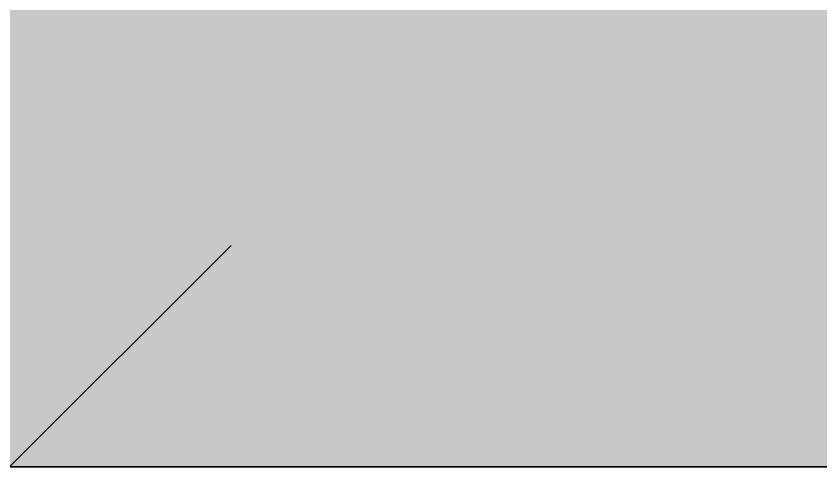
# Model space of a CAD drawing. Header units: millimetres. Extents: x 180139 to 245212, y -4005 to 9345.
# Drawn here: x 184971.8 to 185443.5, y -1233 to -968.5 of the extents above; entities that cross this region are included whole.
import ezdxf

# ---------------------------------------------------------------- set-up
doc = ezdxf.new("R2010")
doc.units = ezdxf.units.MM
for name, color, linetype, lineweight in [('A-FLOR-1', 7, 'Continuous', 35), ('A-FLOR-PATT-1', 7, 'Continuous', 9), ('G-ANNO-DIMS', 7, 'Continuous', 9)]:
    doc.layers.add(name, color=color, linetype=linetype, lineweight=lineweight)
pattern_1 = [(50, (193345.21, 3664.97), (182.1847, -15.939), [19.05, -209.55]), (355, (193345.21, 3664.97), (-35.2424, 191.0566), [15.24, -167.64]), (100.451, (193360.4, 3663.64), (146.9425, 175.1167), [16.19, -178.09]), (46.184, (193345.21, 3715.77), (271.079, -42.0433), [28.575, -314.325]), (96.636, (193367.8, 3712.26), (237.4025, 247.427), [24.285, -267.135]), (351.184, (193345.2, 3715.77), (237.4046, 247.425), [22.86, -251.46]), (21, (193370.61, 3703.07), (151.6149, -102.2655), [19.05, -209.55]), (326, (193370.61, 3703.07), (61.8024, 184.1877), [15.24, -167.64]), (71.451, (193383.25, 3694.55), (213.417, 81.9214), [16.19, -178.09]), (37.5, (193345.214, 3664.97), (3.08832, 84.55508), [8.382, -157.226, 8.382, -161.798, -168.275]), (37.5, (193345.214, 3664.97), (3.08832, 84.55508), [-335.788, 8.382, -159.893]), (7.5, (193345.21, 3664.97), (66.81944, 100.18075), [8.382, -88.646, 8.382, -153.416, -64.135]), (7.5, (193345.21, 3664.97), (66.81944, 100.18075), [-258.826, 8.382, -55.753]), (327.5, (193288.57, 3664.97), (135.5905, -5.7289), [8.382, -55.118, 8.382, -189.738, -262.89]), (327.5, (193288.57, 3664.97), (135.5905, -5.7289), [-261.62, 8.382, -254.508]), (317.5, (193263.17, 3664.97), (148.1289, 25.4268), [8.382, -74.168, 8.382, -123.19, -186.69]), (317.5, (193263.17, 3664.97), (148.1289, 25.4268), [-214.122, 8.382, -178.308])]

# ---------------------------------------------------------------- blocks, each defined once
blk = doc.blocks.new('Výškové kóty - Horní-314756-A')
at = {"layer": 'G-ANNO-DIMS'}
blk.add_line((190378.56, 6444.03), (190508.56, 6574.03), dxfattribs=at)

msp = doc.modelspace()

# ---------------------------------------------------------------- hatches: boundary and pattern name
at = {"layer": 'A-FLOR-PATT-1'}
h = msp.add_hatch(dxfattribs=at)
h.set_pattern_fill('FP_3', color=256, style=0, pattern_type=2)
h.set_pattern_definition(pattern_1)
h.paths.add_polyline_path([(189329.87, -1033), (199608.19, -1033), (199608.19, -953), (181667.47, -953), (181667.47, -1033), (188564.09, -1033)])
h.paths.add_polyline_path([(181567.15, -1033), (181567.15, -953), (181365.69, -953), (181365.69, -1033), (181564.6, -1033)])
h = msp.add_hatch(dxfattribs=at)
h.set_pattern_fill('FP_3', color=256, style=0, pattern_type=2)
h.set_pattern_definition(pattern_1)
h.paths.add_polyline_path([(189329.87, -1233), (199533.19, -1233), (199533.19, -1033), (181667.47, -1033), (181667.47, -1233), (188564.09, -1233)])
h.paths.add_polyline_path([(181443.19, -1233), (181567.15, -1233), (181567.15, -1033), (181443.19, -1033)])

# ---------------------------------------------------------------- linework, layer by layer
at = {"layer": 'A-FLOR-1'}
msp.add_line((181667.47, -1233), (199533.19, -1233), dxfattribs=at)

# ---------------------------------------------------------------- block references
at = {"layer": 'G-ANNO-DIMS'}
msp.add_blockref('Výškové kóty - Horní-314756-A', (-5410.66, -7677.03), dxfattribs=at)

doc.saveas('drawing.dxf')
